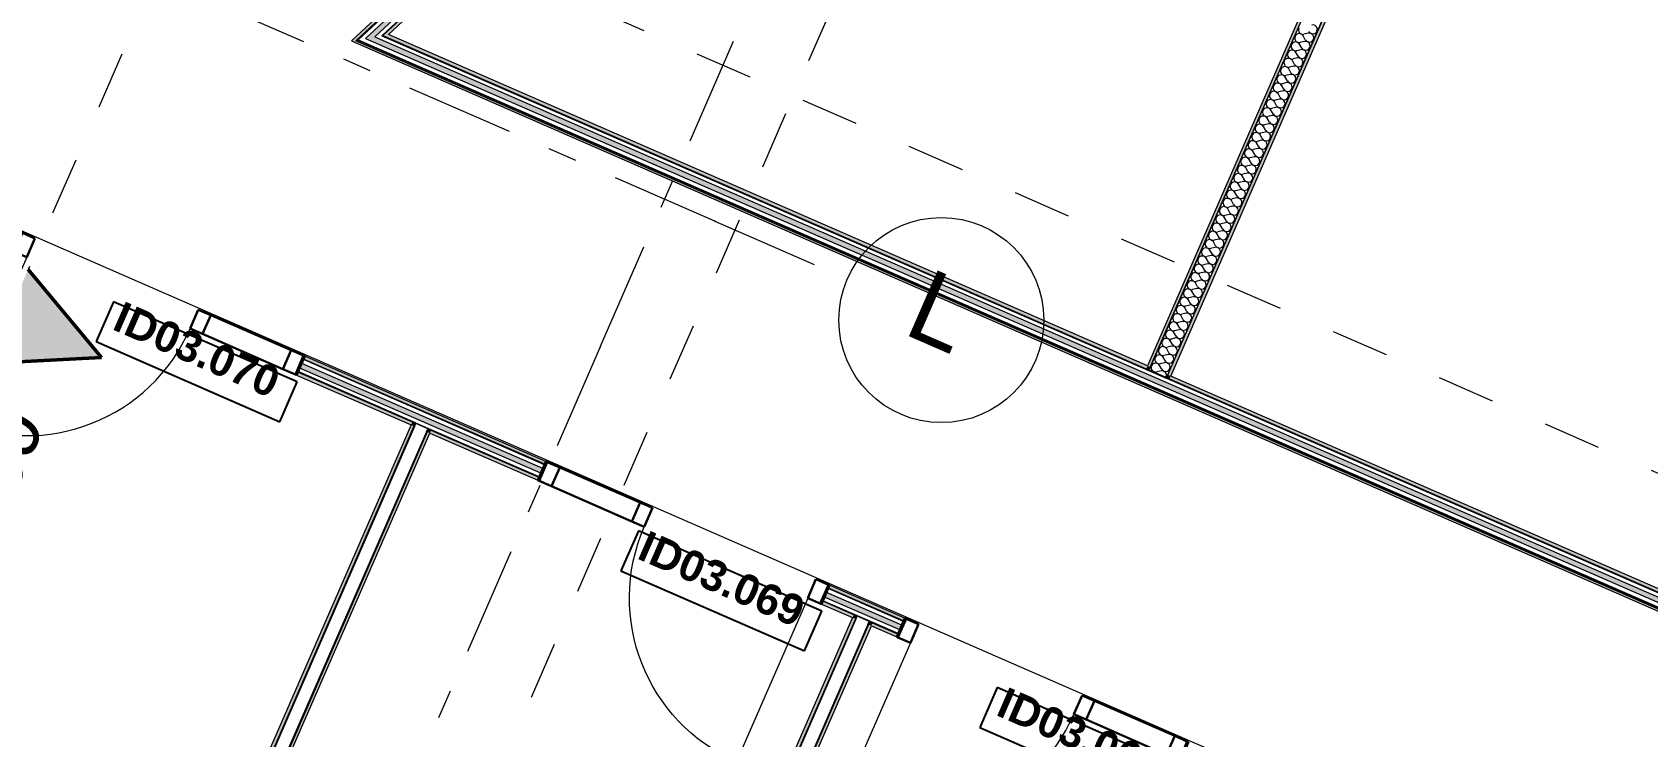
# Model space of a CAD drawing. Header units: millimetres. Extents: x -50172 to 162135, y -142603 to 4572.
# Drawn here: x -26013 to -18132, y -34857 to -31423 of the extents above; entities that cross this region are included whole.
import ezdxf
from ezdxf.enums import TextEntityAlignment as Align

# ---------------------------------------------------------------- set-up
doc = ezdxf.new("R2010")
doc.units = ezdxf.units.MM
doc.header["$MEASUREMENT"] = 0
doc.linetypes.add('Dashed', pattern=[564.444447, 282.222223, -282.222223])
doc.linetypes.add('Double Dashed', pattern=[1093.611073, 529.166651, -211.666656, 141.111112, -211.666656])
for name, color, linetype in [('A-95-MC_Marker_Section_P2.Marker', 7, 'Continuous'), ('New_A-05-M_Gross_Int_Circulation', 7, 'Continuous'), ('New_A-15-MG_Structural_Grid_Phase_2', 7, 'Continuous'), ('New_A-25-M_Wall_Int', 7, 'Continuous'), ('New_ArchiCAD Door Markers', 7, 'Continuous'), ('New_ArchiCAD Doors', 7, 'Continuous')]:
    doc.layers.add(name, color=color, linetype=linetype)
for name, color, linetype, lineweight in [('A-95-MC_Marker_Section_P2.Marker_Pen_No__1', 7, 'Continuous', 13), ('A-95-MC_Marker_Section_P2.Marker_Pen_No__6', 7, 'Continuous', 35), ('New_A-25-M_Wall_Int_Pen_No__1', 7, 'Continuous', 13), ('New_ArchiCAD Door Markers_Pen_No__1', 7, 'Continuous', 13), ('New_ArchiCAD Door Markers_Pen_No__5', 7, 'Continuous', 25), ('New_ArchiCAD Doors_Pen_No__1', 7, 'Continuous', 13), ('New_ArchiCAD Zone Stamps_Pen_No__6', 7, 'Continuous', 35)]:
    doc.layers.add(name, color=color, linetype=linetype, lineweight=lineweight)
for name, color, linetype, lineweight, true_color in [('A-95-MC_Marker_Section_P2.Marker_Pen_No__25', 7, 'Continuous', 50, 0x2a2a2a), ('New_A-05-M_Gross_Int_Circulation_Pen_No__74', 7, 'Continuous', 20, 0x606060), ('New_A-15-MG_Structural_Grid_Phase_2_Pen_No__222', 7, 'Continuous', 13, 0x65af33), ('New_A-25-M_Wall_Int_Pen_No__107', 7, 'Continuous', 15, 0xa6a6a6), ('New_ArchiCAD Doors_Pen_No__43', 7, 'Continuous', 30, 0x444444), ('New_ArchiCAD Doors_Pen_No__63', 7, 'Continuous', 20, 0x606060)]:
    doc.layers.add(name, color=color, linetype=linetype, lineweight=lineweight, true_color=true_color)
doc.styles.add('GENERATED_STYLE_1', font='')
doc.styles.add('GENERATED_STYLE_2', font='')
doc.styles.add('GENERATED_STYLE_3', font='')
doc.styles.add('GENERATED_STYLE_4', font='')
doc.styles.get('GENERATED_STYLE_1').set_extended_font_data('Arial', bold=True)
doc.styles.get('GENERATED_STYLE_2').set_extended_font_data('Swis721 BT', bold=True)
doc.styles.get('GENERATED_STYLE_3').set_extended_font_data('Arial')
doc.styles.get('GENERATED_STYLE_4').set_extended_font_data('Swis721 BT')

# ---------------------------------------------------------------- blocks, each defined once
blk = doc.blocks.new('Corridor 02-Third_INB 3152_2_1', base_point=(-27291.1, -30973.4))
at = {"layer": 'New_A-05-M_Gross_Int_Circulation_Pen_No__74', "linetype": 'Continuous'}
for p, q in [((-24435.4, -31464.6), (-5754.5, -14103.4)), ((-31017.7, -30231.4), (-11792.5, -38614.6)), ((-11193.4, -37238.8), (-24435.4, -31464.6))]:
    blk.add_line(p, q, dxfattribs=at)
at = {"layer": 'New_ArchiCAD Zone Stamps_Pen_No__6'}
for tag, height, style, p in [('ROOM_NAME', 250, 'GENERATED_STYLE_1', (-28123.9, -29413.8)), ('zoneNameLine2', 250, 'GENERATED_STYLE_1', (-28312.4, -29846)), ('ROOM_NUMBER', 200, 'GENERATED_STYLE_3', (-28500.8, -30266.7)), ('measuredAreaCode', 200, 'GENERATED_STYLE_3', (-28657.8, -30626.8)), ('ROOM_HOLES_PRM', 200, 'GENERATED_STYLE_3', (-28350.4, -30760.8)), ('DUMMY_649', 200, 'GENERATED_STYLE_3', (-27721.3, -31035.2)), ('DUMMY_650', 133.3, 'GENERATED_STYLE_3', (-27442, -31141.7))]:
    blk.add_attdef(tag, text='', height=height, rotation=336.44041, dxfattribs=dict(at, style=style)).set_placement(p, align=Align.TOP_LEFT)
blk = doc.blocks.new('*X319')
at = {"layer": 'New_A-25-M_Wall_Int_Pen_No__107', "linetype": 'Continuous'}
blk.add_hatch(color=256, dxfattribs=at).paths.add_polyline_path([(-24387.5, -31452.9), (-16719.8, -34796.3), (-16709.8, -34773.4), (-24342.5, -31445.2)])
blk = doc.blocks.new('*X322')
at = {"layer": 'New_A-25-M_Wall_Int_Pen_No__107', "linetype": 'Continuous'}
for p, q in [((-20554.1, -33056.8), (-20554, -33060.3)), ((-20554, -33060.3), (-20552.4, -33066.1)), ((-20552.4, -33066.1), (-20549.2, -33071.3)), ((-20549.2, -33071.3), (-20544.7, -33075.3)), ((-20545, -33076), (-20548.1, -33075.8)), ((-20539.3, -33078.2), (-20545, -33076)), ((-20544.7, -33075.3), (-20539.3, -33078)), ((-20539.3, -33078), (-20533.3, -33079.1)), ((-20534.8, -33081.6), (-20539.3, -33078.2)), ((-20533.3, -33079.1), (-20527.3, -33078.5)), ((-20512.3, -33075), (-20527.3, -33078.5)), ((-20480.9, -33103.6), (-20479.3, -33091.7)), ((-20479.3, -33091.7), (-20480.5, -33088.8)), ((-20481.8, -33104.7), (-20480.9, -33103.6))]:
    blk.add_line(p, q, dxfattribs=at)
blk = doc.blocks.new('Wall_25_1', base_point=(-24276, -31433.8))
at = {"layer": 'New_A-25-M_Wall_Int_Pen_No__107', "linetype": 'Continuous', "lineweight": 0, "true_color": 0x535353}
for points in [[(-20479.4, -33105.7), (-24303, -31438.5), (-24308.3, -31439.4), (-20480.6, -33108.5)], [(-24428.8, -31459.9), (-16729, -34817.4), (-16727.8, -34814.7), (-24423.4, -31459)], [(-20557.8, -33055.2), (-20558.7, -33054.8), (-20564.7, -33068.5), (-20563.7, -33068.9)], [(-20472.5, -33092.4), (-20473.4, -33092), (-20479.4, -33105.7), (-20478.5, -33106.1)], [(-20478.5, -33106.1), (-20479.4, -33105.7), (-20480.6, -33108.5), (-20479.7, -33108.9)], [(-20479.7, -33108.9), (-16702.2, -34756), (-16701, -34753.3), (-20478.5, -33106.1)]]:
    blk.add_hatch(color=251, dxfattribs=at).paths.add_polyline_path(points)
at = {"layer": 'New_A-25-M_Wall_Int_Pen_No__107', "linetype": 'Continuous'}
for points in [[(-20572.4, -33048.8), (-24276, -31433.8), (-24303, -31438.5), (-20578.4, -33062.5)], [(-24428.8, -31459.9), (-24455.8, -31464.5), (-16735, -34831.2), (-16729, -34817.4)], [(-20558.7, -33054.8), (-20572.4, -33048.8), (-20578.4, -33062.5), (-20564.7, -33068.5)], [(-20458.8, -33098.3), (-20472.5, -33092.4), (-20478.5, -33106.1), (-20464.8, -33112.1)], [(-20464.8, -33112.1), (-16701, -34753.3), (-16695.1, -34739.5), (-20458.8, -33098.3)]]:
    blk.add_hatch(color=256, dxfattribs=at).paths.add_polyline_path(points)
at = {"layer": 'New_A-25-M_Wall_Int_Pen_No__1', "linetype": 'Continuous'}
for p, q in [((-24342.5, -31445.2), (-16709.8, -34773.4)), ((-24308.3, -31439.4), (-20480.6, -33108.5)), ((-24303, -31438.5), (-20578.4, -33062.5)), ((-24428.8, -31459.9), (-16729, -34817.4)), ((-24423.4, -31459), (-16727.8, -34814.7)), ((-24387.5, -31452.9), (-16719.8, -34796.3)), ((-20578.4, -33062.5), (-20564.7, -33068.5)), ((-20558.7, -33054.8), (-20564.7, -33068.5)), ((-20557.8, -33055.2), (-20563.7, -33068.9)), ((-20563.7, -33068.9), (-20479.4, -33105.7)), ((-20473.4, -33092), (-20479.4, -33105.7)), ((-20478.5, -33106.1), (-20472.5, -33092.4)), ((-20480.6, -33108.5), (-20479.7, -33108.9)), ((-20479.7, -33108.9), (-16702.2, -34756)), ((-20478.5, -33106.1), (-20464.8, -33112.1)), ((-20464.8, -33112.1), (-16701, -34753.3))]:
    blk.add_line(p, q, dxfattribs=at)
at = {"layer": 'New_A-25-M_Wall_Int_Pen_No__1', "linetype": 'Continuous', "flags": 128}
for points in [[(-20572.4, -33048.8), (-24276, -31433.8)], [(-24455.8, -31464.5), (-16735, -34831.2)], [(-16695.1, -34739.5), (-20458.8, -33098.3)]]:
    blk.add_lwpolyline(points, dxfattribs=at)
at = {"layer": 'New_A-25-M_Wall_Int', "color": 250, "lineweight": 50, "true_color": 0x2a2a2a}
for name in ['*X319', '*X322']:
    blk.add_blockref(name, (0, 0), dxfattribs=at)
blk = doc.blocks.new('*X325')
at = {"layer": 'New_A-25-M_Wall_Int_Pen_No__107', "linetype": 'Continuous'}
blk.add_hatch(color=256, dxfattribs=at).paths.add_polyline_path([(-23017.8, -30178.4), (-24387.5, -31452.9), (-24342.5, -31445.2), (-23000.8, -30196.7)])
blk = doc.blocks.new('Wall_26_1', base_point=(-1115.1, -9881.6))
at = {"layer": 'New_A-25-M_Wall_Int_Pen_No__107', "linetype": 'Continuous'}
for points in [[(-24455.8, -31464.5), (-24428.8, -31459.9), (-23033.5, -30161.5), (-23043.7, -30150.5)], [(-24303, -31438.5), (-24276, -31433.8), (-22975.6, -30223.7), (-22985.8, -30212.8)]]:
    blk.add_hatch(color=256, dxfattribs=at).paths.add_polyline_path(points)
at = {"layer": 'New_A-25-M_Wall_Int_Pen_No__107', "linetype": 'Continuous', "lineweight": 0, "true_color": 0x535353}
for points in [[(-24428.8, -31459.9), (-24423.4, -31459), (-23031.4, -30163.7), (-23033.5, -30161.5)], [(-22987.8, -30210.6), (-24308.3, -31439.4), (-24303, -31438.5), (-22985.8, -30212.8)]]:
    blk.add_hatch(color=251, dxfattribs=at).paths.add_polyline_path(points)
at = {"layer": 'New_A-25-M_Wall_Int_Pen_No__1', "linetype": 'Continuous'}
for p, q in [((-23033.5, -30161.5), (-24428.8, -31459.9)), ((-23031.4, -30163.7), (-24423.4, -31459)), ((-23017.8, -30178.4), (-24387.5, -31452.9)), ((-23000.8, -30196.7), (-24342.5, -31445.2)), ((-22987.8, -30210.6), (-24308.3, -31439.4)), ((-22985.8, -30212.8), (-24303, -31438.5))]:
    blk.add_line(p, q, dxfattribs=at)
at = {"layer": 'New_A-25-M_Wall_Int_Pen_No__1', "linetype": 'Continuous', "flags": 128}
for points in [[(-23043.7, -30150.5), (-24455.8, -31464.5)], [(-24276, -31433.8), (-22975.6, -30223.7)]]:
    blk.add_lwpolyline(points, dxfattribs=at)
at = {"layer": 'New_A-25-M_Wall_Int', "color": 250, "lineweight": 50, "true_color": 0x2a2a2a}
blk.add_blockref('*X325', (0, 0), dxfattribs=at)
blk = doc.blocks.new('*X347')
at = {"layer": 'New_A-25-M_Wall_Int_Pen_No__107', "linetype": 'Continuous'}
blk.add_hatch(color=256, dxfattribs=at).paths.add_polyline_path([(-24698.7, -33036.6), (-24708.7, -33059.6), (-23532.1, -33572.7), (-23522.1, -33549.8)])
blk = doc.blocks.new('*X348')
at = {"layer": 'New_A-25-M_Wall_Int_Pen_No__107', "linetype": 'Continuous'}
blk.add_hatch(color=256, dxfattribs=at).paths.add_polyline_path([(-22138.1, -34153.5), (-22148, -34176.4), (-21781.2, -34336.4), (-21771.2, -34313.5)])
blk = doc.blocks.new('Door with Sidelight on Side 2 19_4')
at = {"layer": 'New_ArchiCAD Doors_Pen_No__1', "linetype": 'Continuous'}
for p, q in [((-755, 0), (-755, -15)), ((755, 0), (755, -15)), ((-755, -15), (-755, -18)), ((-755, -18), (-755, -37)), ((-755, -37), (-755, -62)), ((-755, -62), (-755, -82)), ((755, -15), (755, -18)), ((755, -18), (755, -37)), ((755, -37), (755, -62)), ((755, -62), (755, -82)), ((-755, -82), (-755, -85)), ((-755, -85), (-755, -100)), ((755, -82), (755, -85)), ((755, -85), (755, -100))]:
    blk.add_line(p, q, dxfattribs=at)
at = {"layer": 'New_ArchiCAD Doors_Pen_No__43', "linetype": 'Continuous'}
for p, q in [((-748, 0), (-755, 0)), ((-755, 0), (-755, -100)), ((-682, 0), (-748, 0)), ((-748, 0), (-748, -100)), ((-254, 0), (-682, 0)), ((-682, 0), (-682, -100)), ((-682, -100), (-682, 0)), ((-254, -100), (-254, 0)), ((-188, 0), (-254, 0)), ((-254, 0), (-254, -100)), ((-188, -100), (-188, 0)), ((748, 0), (682, 0)), ((682, 0), (682, -100)), ((748, 0), (755, 0)), ((748, -100), (748, 0)), ((755, 0), (755, -100)), ((-748, -100), (-755, -100)), ((-748, -100), (-682, -100)), ((-682, -100), (-254, -100)), ((-254, -100), (-188, -100)), ((682, -100), (748, -100)), ((748, -100), (755, -100))]:
    blk.add_line(p, q, dxfattribs=at)
at = {"layer": 'New_ArchiCAD Doors_Pen_No__63', "linetype": 'Continuous'}
blk.add_line((682, 0), (682, 870), dxfattribs=at)
blk.add_arc((682, 0), 870, 90, 180, dxfattribs=at)
blk = doc.blocks.new('Door Stamp 17_16')
at = {"layer": 'New_ArchiCAD Door Markers_Pen_No__5', "linetype": 'Continuous'}
for p, q in [((206.6, 241.9), (-770.5, 241.9)), ((-770.5, 241.9), (-770.5, 30.2)), ((206.6, 241.9), (-770.5, 241.9)), ((206.6, 30.2), (206.6, 241.9)), ((-770.5, 30.2), (206.6, 30.2))]:
    blk.add_line(p, q, dxfattribs=at)
at = {"layer": 'New_ArchiCAD Door Markers_Pen_No__1', "style": 'GENERATED_STYLE_2'}
blk.add_attdef('AC_WIDO_ID', text='', height=150, rotation=180, dxfattribs=at).set_placement((147.8, 286.5), align=Align.BOTTOM_LEFT)
blk = doc.blocks.new('Wall_29_1', base_point=(-11961.5, -38659.6))
at = {"layer": 'New_A-25-M_Wall_Int_Pen_No__107', "linetype": 'Continuous', "lineweight": 0, "true_color": 0x535353}
for points in [[(-24689.5, -33015.6), (-24690.7, -33018.3), (-23514.1, -33531.5), (-23512.9, -33528.7)], [(-24716.3, -33077), (-24717.5, -33079.7), (-24145.3, -33329.3), (-24144.1, -33326.6)], [(-24151.3, -33343.1), (-24148.5, -33344.3), (-24142.5, -33330.5), (-24145.3, -33329.3)], [(-24145.3, -33329.3), (-24142.5, -33330.5), (-24141.3, -33327.8), (-24144.1, -33326.6)], [(-24141.3, -33327.8), (-24142.5, -33330.5), (-23540.9, -33592.9), (-23539.7, -33590.1)], [(-24089.9, -33369.8), (-24087.1, -33371), (-24081.1, -33357.3), (-24083.9, -33356.1)], [(-22155.6, -34193.8), (-22156.8, -34196.6), (-21991.4, -34268.7), (-21990.2, -34265.9)], [(-22128.9, -34132.4), (-22130.1, -34135.1), (-21763.2, -34295.2), (-21762, -34292.4)], [(-21997.4, -34282.4), (-21994.7, -34283.6), (-21988.7, -34269.9), (-21991.4, -34268.7)], [(-21991.4, -34268.7), (-21988.7, -34269.9), (-21987.5, -34267.1), (-21990.2, -34265.9)], [(-21987.5, -34267.1), (-21988.7, -34269.9), (-21790, -34356.6), (-21788.8, -34353.8)], [(-21936, -34309.2), (-21933.3, -34310.4), (-21927.3, -34296.7), (-21930, -34295.5)]]:
    blk.add_hatch(color=251, dxfattribs=at).paths.add_polyline_path(points)
at = {"layer": 'New_A-25-M_Wall_Int_Pen_No__107', "linetype": 'Continuous'}
for points in [[(-24689.5, -33015.6), (-23512.9, -33528.7), (-23506.9, -33515), (-24683.5, -33001.8)], [(-24717.5, -33079.7), (-24723.5, -33093.5), (-24165, -33337.1), (-24159, -33323.3)], [(-24165, -33337.1), (-24151.3, -33343.1), (-24145.3, -33329.3), (-24159, -33323.3)], [(-24087.1, -33371), (-24073.4, -33377), (-24067.4, -33363.3), (-24081.1, -33357.3)], [(-24067.4, -33363.3), (-24073.4, -33377), (-23546.9, -33606.6), (-23540.9, -33592.9)], [(-22122.9, -34118.6), (-22128.9, -34132.4), (-21762, -34292.4), (-21756, -34278.7)], [(-22162.8, -34210.3), (-22011.2, -34276.4), (-22005.2, -34262.7), (-22156.8, -34196.6)], [(-22011.2, -34276.4), (-21997.4, -34282.4), (-21991.4, -34268.7), (-22005.2, -34262.7)], [(-21933.3, -34310.4), (-21919.5, -34316.4), (-21913.5, -34302.7), (-21927.3, -34296.7)], [(-21913.5, -34302.7), (-21919.5, -34316.4), (-21795.9, -34370.3), (-21790, -34356.6)]]:
    blk.add_hatch(color=256, dxfattribs=at).paths.add_polyline_path(points)
at = {"layer": 'New_A-25-M_Wall_Int_Pen_No__1', "linetype": 'Continuous'}
for p, q in [((-24698.7, -33036.6), (-24690.7, -33018.3)), ((-24690.7, -33018.3), (-24689.5, -33015.6)), ((-23514.1, -33531.5), (-24690.7, -33018.3)), ((-24689.5, -33015.6), (-24683.5, -33001.8)), ((-23512.9, -33528.7), (-24689.5, -33015.6)), ((-24723.5, -33093.5), (-24717.5, -33079.7)), ((-24717.5, -33079.7), (-24716.3, -33077)), ((-24159, -33323.3), (-24717.5, -33079.7)), ((-24716.3, -33077), (-24708.7, -33059.6)), ((-24144.1, -33326.6), (-24716.3, -33077)), ((-24708.7, -33059.6), (-24698.7, -33036.6)), ((-23532.1, -33572.7), (-24708.7, -33059.6)), ((-23522.1, -33549.8), (-24698.7, -33036.6)), ((-24145.3, -33329.3), (-24159, -33323.3)), ((-24145.3, -33329.3), (-24151.3, -33343.1)), ((-24148.5, -33344.3), (-24142.5, -33330.5)), ((-24141.3, -33327.8), (-24144.1, -33326.6)), ((-24083.9, -33356.1), (-24142.5, -33330.5)), ((-23539.7, -33590.1), (-24141.3, -33327.8)), ((-24089.9, -33369.8), (-24083.9, -33356.1)), ((-24087.1, -33371), (-24081.1, -33357.3)), ((-24067.4, -33363.3), (-24081.1, -33357.3)), ((-23540.9, -33592.9), (-24067.4, -33363.3)), ((-23539.7, -33590.1), (-23532.1, -33572.7)), ((-23532.1, -33572.7), (-23522.1, -33549.8)), ((-23522.1, -33549.8), (-23514.1, -33531.5)), ((-23514.1, -33531.5), (-23512.9, -33528.7)), ((-23512.9, -33528.7), (-23506.9, -33515)), ((-23546.9, -33606.6), (-23540.9, -33592.9)), ((-23540.9, -33592.9), (-23539.7, -33590.1)), ((-22128.9, -34132.4), (-22122.9, -34118.6)), ((-22162.8, -34210.3), (-22156.8, -34196.6)), ((-22156.8, -34196.6), (-22155.6, -34193.8)), ((-22005.2, -34262.7), (-22156.8, -34196.6)), ((-22155.6, -34193.8), (-22148, -34176.4)), ((-21990.2, -34265.9), (-22155.6, -34193.8)), ((-22148, -34176.4), (-22138.1, -34153.5)), ((-21781.2, -34336.4), (-22148, -34176.4)), ((-22138.1, -34153.5), (-22130.1, -34135.1)), ((-21771.2, -34313.5), (-22138.1, -34153.5)), ((-22130.1, -34135.1), (-22128.9, -34132.4)), ((-21763.2, -34295.2), (-22130.1, -34135.1)), ((-21762, -34292.4), (-22128.9, -34132.4)), ((-21991.4, -34268.7), (-22005.2, -34262.7)), ((-21991.4, -34268.7), (-21997.4, -34282.4)), ((-21994.7, -34283.6), (-21988.7, -34269.9)), ((-21987.5, -34267.1), (-21990.2, -34265.9)), ((-21930, -34295.5), (-21988.7, -34269.9)), ((-21788.8, -34353.8), (-21987.5, -34267.1)), ((-21762, -34292.4), (-21756, -34278.7)), ((-21936, -34309.2), (-21930, -34295.5)), ((-21933.3, -34310.4), (-21927.3, -34296.7)), ((-21913.5, -34302.7), (-21927.3, -34296.7)), ((-21790, -34356.6), (-21913.5, -34302.7)), ((-21795.9, -34370.3), (-21790, -34356.6)), ((-21790, -34356.6), (-21788.8, -34353.8)), ((-21788.8, -34353.8), (-21781.2, -34336.4)), ((-21781.2, -34336.4), (-21771.2, -34313.5)), ((-21771.2, -34313.5), (-21763.2, -34295.2)), ((-21763.2, -34295.2), (-21762, -34292.4))]:
    blk.add_line(p, q, dxfattribs=at)
at = {"layer": 'New_A-25-M_Wall_Int_Pen_No__1', "linetype": 'Continuous', "flags": 128}
for points in [[(-23506.9, -33515), (-24683.5, -33001.8)], [(-24723.5, -33093.5), (-24165, -33337.1)], [(-24073.4, -33377), (-23546.9, -33606.6)], [(-21756, -34278.7), (-22122.9, -34118.6)], [(-22162.8, -34210.3), (-22011.2, -34276.4)], [(-21919.5, -34316.4), (-21795.9, -34370.3)]]:
    blk.add_lwpolyline(points, dxfattribs=at)
at = {"layer": 'New_A-25-M_Wall_Int', "color": 250, "lineweight": 50, "true_color": 0x2a2a2a}
for name in ['*X347', '*X348']:
    blk.add_blockref(name, (0, 0), dxfattribs=at)
at = {"layer": 'New_ArchiCAD Door Markers'}
ref = blk.add_blockref('Door Stamp 17_16', (-25415.5, -32791.6), dxfattribs=dict(at, rotation=156.4356490361658))
ref.add_attrib('AC_WIDO_ID', 'ID03.070', dxfattribs={"layer": 'New_ArchiCAD Door Markers_Pen_No__1', "color": 7, "height": 150, "rotation": 336.43565, "style": 'GENERATED_STYLE_2'}).set_placement((-25647.7, -32909.5), align=Align.BOTTOM_LEFT)
ref = blk.add_blockref('Door Stamp 17_16', (-22854.9, -33908.5), dxfattribs=dict(at, rotation=156.4356490361658))
ref.add_attrib('AC_WIDO_ID', 'ID03.069', dxfattribs={"layer": 'New_ArchiCAD Door Markers_Pen_No__1', "color": 7, "height": 150, "rotation": 336.43565, "style": 'GENERATED_STYLE_2'}).set_placement((-23087.1, -34027), align=Align.BOTTOM_LEFT)
ref = blk.add_blockref('Door Stamp 17_16', (-21103.9, -34672.2), dxfattribs=dict(at, rotation=156.4356490361658))
ref.add_attrib('AC_WIDO_ID', 'ID03.068', dxfattribs={"layer": 'New_ArchiCAD Door Markers_Pen_No__1', "color": 7, "height": 150, "rotation": 336.43565, "style": 'GENERATED_STYLE_2'}).set_placement((-21336.1, -34790.2), align=Align.BOTTOM_LEFT)
at = {"layer": 'New_ArchiCAD Doors', "color": 251, "linetype": 'Continuous', "lineweight": 20, "true_color": 0x606060, "zscale": 1000, "rotation": 156.4356490361658}
for p in [(-25415.5, -32791.6), (-21103.9, -34672.2)]:
    blk.add_blockref('Door with Sidelight on Side 2 19_4', p, dxfattribs=at)
at = {"layer": 'New_ArchiCAD Doors', "color": 251, "linetype": 'Continuous', "lineweight": 20, "true_color": 0x606060, "xscale": -1, "zscale": 1000, "rotation": 156.4356490361658}
blk.add_blockref('Door with Sidelight on Side 2 19_4', (-22854.9, -33908.5), dxfattribs=at)
blk = doc.blocks.new('Wall_31_1', base_point=(-24073.4, -33377))
at = {"layer": 'New_A-25-M_Wall_Int_Pen_No__107', "linetype": 'Continuous'}
for points in [[(-24165, -33337.1), (-25786, -37053.7), (-25772.3, -37059.7), (-24151.3, -33343.1)], [(-24087.1, -33371), (-25708.1, -37087.7), (-25694.4, -37093.7), (-24073.4, -33377)]]:
    blk.add_hatch(color=256, dxfattribs=at).paths.add_polyline_path(points)
at = {"layer": 'New_A-25-M_Wall_Int_Pen_No__107', "linetype": 'Continuous', "lineweight": 0, "true_color": 0x535353}
for points in [[(-24151.3, -33343.1), (-25772.3, -37059.7), (-25769.5, -37060.9), (-24148.5, -33344.3)], [(-24089.9, -33369.8), (-25710.9, -37086.5), (-25708.1, -37087.7), (-24087.1, -33371)]]:
    blk.add_hatch(color=251, dxfattribs=at).paths.add_polyline_path(points)
at = {"layer": 'New_A-25-M_Wall_Int_Pen_No__1', "linetype": 'Continuous'}
for p, q in [((-24151.3, -33343.1), (-25772.3, -37059.7)), ((-24148.5, -33344.3), (-25769.5, -37060.9)), ((-24089.9, -33369.8), (-25710.9, -37086.5)), ((-24087.1, -33371), (-25708.1, -37087.7))]:
    blk.add_line(p, q, dxfattribs=at)
at = {"layer": 'New_A-25-M_Wall_Int_Pen_No__1', "linetype": 'Continuous', "flags": 128}
for points in [[(-24165, -33337.1), (-25786, -37053.7)], [(-25694.4, -37093.7), (-24073.4, -33377)]]:
    blk.add_lwpolyline(points, dxfattribs=at)
blk = doc.blocks.new('Wall_32_1', base_point=(-21919.5, -34316.4))
at = {"layer": 'New_A-25-M_Wall_Int_Pen_No__107', "linetype": 'Continuous'}
for points in [[(-22011.2, -34276.4), (-23626.1, -37979.1), (-23612.4, -37985.1), (-21997.4, -34282.4)], [(-21933.3, -34310.4), (-23548.2, -38013.1), (-23534.5, -38019.1), (-21919.5, -34316.4)]]:
    blk.add_hatch(color=256, dxfattribs=at).paths.add_polyline_path(points)
at = {"layer": 'New_A-25-M_Wall_Int_Pen_No__107', "linetype": 'Continuous', "lineweight": 0, "true_color": 0x535353}
for points in [[(-21997.4, -34282.4), (-23612.4, -37985.1), (-23609.6, -37986.3), (-21994.7, -34283.6)], [(-21936, -34309.2), (-23551, -38011.9), (-23548.2, -38013.1), (-21933.3, -34310.4)]]:
    blk.add_hatch(color=251, dxfattribs=at).paths.add_polyline_path(points)
at = {"layer": 'New_A-25-M_Wall_Int_Pen_No__1', "linetype": 'Continuous'}
for p, q in [((-21997.4, -34282.4), (-23612.4, -37985.1)), ((-21994.7, -34283.6), (-23609.6, -37986.3)), ((-21936, -34309.2), (-23551, -38011.9)), ((-21933.3, -34310.4), (-23548.2, -38013.1))]:
    blk.add_line(p, q, dxfattribs=at)
at = {"layer": 'New_A-25-M_Wall_Int_Pen_No__1', "linetype": 'Continuous', "flags": 128}
for points in [[(-22011.2, -34276.4), (-23626.1, -37979.1)], [(-23534.5, -38019.1), (-21919.5, -34316.4)]]:
    blk.add_lwpolyline(points, dxfattribs=at)
blk = doc.blocks.new('*X433')
at = {"layer": 'New_A-25-M_Wall_Int_Pen_No__107', "linetype": 'Continuous'}
for p, q in [((-19802.1, -31459.2), (-19812.9, -31440.1)), ((-19788.1, -31427), (-19809.4, -31432.1)), ((-19837.1, -31539.5), (-19847.9, -31520.4)), ((-19823.1, -31507.3), (-19844.4, -31512.4)), ((-19819.6, -31499.3), (-19830.4, -31480.3)), ((-19805.6, -31467.2), (-19826.9, -31472.2)), ((-19872.1, -31619.8), (-19882.9, -31600.7)), ((-19858.1, -31587.7), (-19879.4, -31592.7)), ((-19854.6, -31579.6), (-19865.4, -31560.6)), ((-19840.6, -31547.5), (-19861.9, -31552.5)), ((-19907.1, -31700.1), (-19917.9, -31681)), ((-19893.1, -31668), (-19914.4, -31673)), ((-19889.6, -31659.9), (-19900.4, -31640.9)), ((-19875.6, -31627.8), (-19896.9, -31632.9)), ((-19942.2, -31780.4), (-19953, -31761.4)), ((-19928.1, -31748.3), (-19949.5, -31753.3)), ((-19924.6, -31740.3), (-19935.4, -31721.2)), ((-19910.6, -31708.1), (-19931.9, -31713.2)), ((-19963.2, -31828.6), (-19984.5, -31833.6)), ((-19959.7, -31820.6), (-19970.5, -31801.5)), ((-19945.7, -31788.4), (-19967, -31793.5)), ((-19998.2, -31908.9), (-20019.5, -31914)), ((-19994.7, -31900.9), (-20005.5, -31881.8)), ((-19980.7, -31868.8), (-20002, -31873.8)), ((-19977.2, -31860.7), (-19988, -31841.7)), ((-20033.2, -31989.2), (-20054.5, -31994.3)), ((-20029.7, -31981.2), (-20040.5, -31962.2)), ((-20015.7, -31949.1), (-20037, -31954.1)), ((-20012.2, -31941), (-20023, -31922)), ((-20068.2, -32069.6), (-20089.5, -32074.6)), ((-20064.7, -32061.5), (-20075.5, -32042.5)), ((-20050.7, -32029.4), (-20072, -32034.4)), ((-20047.2, -32021.4), (-20058, -32002.3)), ((-20103.2, -32149.9), (-20124.6, -32154.9)), ((-20099.7, -32141.8), (-20110.6, -32122.8)), ((-20085.7, -32109.7), (-20107.1, -32114.8)), ((-20082.2, -32101.7), (-20093, -32082.6)), ((-20138.3, -32230.2), (-20159.6, -32235.2)), ((-20134.8, -32222.2), (-20145.6, -32203.1)), ((-20120.8, -32190), (-20142.1, -32195.1)), ((-20117.3, -32182), (-20128.1, -32162.9)), ((-20173.3, -32310.5), (-20194.6, -32315.5)), ((-20169.8, -32302.5), (-20180.6, -32283.4)), ((-20155.8, -32270.3), (-20177.1, -32275.4)), ((-20152.3, -32262.3), (-20163.1, -32243.3)), ((-20208.3, -32390.8), (-20229.6, -32395.9)), ((-20204.8, -32382.8), (-20215.6, -32363.7)), ((-20190.8, -32350.7), (-20212.1, -32355.7)), ((-20187.3, -32342.6), (-20198.1, -32323.6)), ((-20243.3, -32471.1), (-20264.7, -32476.2)), ((-20239.8, -32463.1), (-20250.6, -32444)), ((-20225.8, -32431), (-20247.1, -32436)), ((-20222.3, -32422.9), (-20233.1, -32403.9)), ((-20274.9, -32543.4), (-20285.7, -32524.4)), ((-20260.8, -32511.3), (-20282.2, -32516.3)), ((-20257.3, -32503.3), (-20268.2, -32484.2)), ((-20309.9, -32623.7), (-20320.7, -32604.7)), ((-20295.9, -32591.6), (-20317.2, -32596.6)), ((-20292.4, -32583.6), (-20303.2, -32564.5)), ((-20278.4, -32551.4), (-20299.7, -32556.5)), ((-20344.9, -32704), (-20355.7, -32685)), ((-20330.9, -32671.9), (-20352.2, -32677)), ((-20327.4, -32663.9), (-20338.2, -32644.8)), ((-20313.4, -32631.8), (-20334.7, -32636.8)), ((-20379.9, -32784.4), (-20390.7, -32765.3)), ((-20365.9, -32752.2), (-20387.2, -32757.3)), ((-20362.4, -32744.2), (-20373.2, -32725.2)), ((-20348.4, -32712.1), (-20369.7, -32717.1)), ((-20414.9, -32864.7), (-20425.8, -32845.6)), ((-20400.9, -32832.6), (-20422.2, -32837.6)), ((-20397.4, -32824.5), (-20408.2, -32805.5)), ((-20383.4, -32792.4), (-20404.7, -32797.4)), ((-20450, -32945), (-20460.8, -32925.9)), ((-20436, -32912.9), (-20457.3, -32917.9)), ((-20432.5, -32904.8), (-20443.3, -32885.8)), ((-20418.4, -32872.7), (-20439.8, -32877.8)), ((-20485, -33025.3), (-20495.8, -33006.3)), ((-20471, -32993.2), (-20492.3, -32998.2)), ((-20467.5, -32985.1), (-20478.3, -32966.1)), ((-20453.5, -32953), (-20474.8, -32958.1)), ((-20502.5, -33065.5), (-20513.3, -33046.4)), ((-20506, -33073.5), (-20512.3, -33075)), ((-20488.5, -33033.3), (-20509.8, -33038.4))]:
    blk.add_line(p, q, dxfattribs=at)
for centre, start, end in [((-19831.9, -31450.9), 156.44041, 283.31031), ((-19831.9, -31450.9), 29.57051, 156.44041), ((-19814.4, -31410.8), 156.44041, 283.31031), ((-19783, -31448.3), 209.57051, 103.31031), ((-19765.5, -31408.2), 209.57051, 103.31031), ((-19866.9, -31531.2), 156.44041, 283.31031), ((-19866.9, -31531.2), 29.57051, 156.44041), ((-19849.4, -31491.1), 156.44041, 283.31031), ((-19849.4, -31491.1), 29.57051, 156.44041), ((-19818, -31528.7), 209.57051, 103.31031), ((-19800.5, -31488.5), 209.57051, 103.31031), ((-19902, -31611.5), 156.44041, 283.31031), ((-19902, -31611.5), 29.57051, 156.44041), ((-19884.5, -31571.4), 156.44041, 283.31031), ((-19884.5, -31571.4), 29.57051, 156.44041), ((-19853.1, -31609), 209.57051, 103.31031), ((-19835.5, -31568.8), 209.57051, 103.31031), ((-19937, -31691.9), 156.44041, 283.31031), ((-19937, -31691.9), 29.57051, 156.44041), ((-19919.5, -31651.7), 156.44041, 283.31031), ((-19919.5, -31651.7), 29.57051, 156.44041), ((-19888.1, -31689.3), 209.57051, 103.31031), ((-19870.6, -31649.1), 209.57051, 103.31031), ((-19972, -31772.2), 29.57051, 156.44041), ((-19954.5, -31732), 156.44041, 283.31031), ((-19954.5, -31732), 29.57051, 156.44041), ((-19923.1, -31769.6), 209.57051, 103.31031), ((-19905.6, -31729.4), 209.57051, 103.31031), ((-20007, -31852.5), 29.57051, 156.44041), ((-19989.5, -31812.3), 156.44041, 283.31031), ((-19989.5, -31812.3), 29.57051, 156.44041), ((-19972, -31772.2), 156.44041, 283.31031), ((-19958.1, -31849.9), 209.57051, 103.31031), ((-19940.6, -31809.8), 209.57051, 103.31031), ((-20042.1, -31932.8), 29.57051, 156.44041), ((-20024.5, -31892.6), 156.44041, 283.31031), ((-20024.5, -31892.6), 29.57051, 156.44041), ((-20007, -31852.5), 156.44041, 283.31031), ((-19993.1, -31930.2), 209.57051, 103.31031), ((-19975.6, -31890.1), 209.57051, 103.31031), ((-20077.1, -32013.1), 29.57051, 156.44041), ((-20059.6, -31973), 156.44041, 283.31031), ((-20059.6, -31973), 29.57051, 156.44041), ((-20042.1, -31932.8), 156.44041, 283.31031), ((-20028.2, -32010.6), 209.57051, 103.31031), ((-20010.7, -31970.4), 209.57051, 103.31031), ((-20112.1, -32093.4), 29.57051, 156.44041), ((-20094.6, -32053.3), 156.44041, 283.31031), ((-20094.6, -32053.3), 29.57051, 156.44041), ((-20077.1, -32013.1), 156.44041, 283.31031), ((-20063.2, -32090.9), 209.57051, 103.31031), ((-20045.7, -32050.7), 209.57051, 103.31031), ((-20147.1, -32173.8), 29.57051, 156.44041), ((-20129.6, -32133.6), 156.44041, 283.31031), ((-20129.6, -32133.6), 29.57051, 156.44041), ((-20112.1, -32093.4), 156.44041, 283.31031), ((-20098.2, -32171.2), 209.57051, 103.31031), ((-20080.7, -32131), 209.57051, 103.31031), ((-20182.1, -32254.1), 29.57051, 156.44041), ((-20164.6, -32213.9), 156.44041, 283.31031), ((-20164.6, -32213.9), 29.57051, 156.44041), ((-20147.1, -32173.8), 156.44041, 283.31031), ((-20133.2, -32251.5), 209.57051, 103.31031), ((-20115.7, -32211.3), 209.57051, 103.31031), ((-20217.2, -32334.4), 29.57051, 156.44041), ((-20199.7, -32294.2), 156.44041, 283.31031), ((-20199.7, -32294.2), 29.57051, 156.44041), ((-20182.1, -32254.1), 156.44041, 283.31031), ((-20168.3, -32331.8), 209.57051, 103.31031), ((-20150.7, -32291.7), 209.57051, 103.31031), ((-20252.2, -32414.7), 29.57051, 156.44041), ((-20234.7, -32374.5), 156.44041, 283.31031), ((-20234.7, -32374.5), 29.57051, 156.44041), ((-20217.2, -32334.4), 156.44041, 283.31031), ((-20203.3, -32412.1), 209.57051, 103.31031), ((-20185.8, -32372), 209.57051, 103.31031), ((-20269.7, -32454.9), 156.44041, 283.31031), ((-20269.7, -32454.9), 29.57051, 156.44041), ((-20252.2, -32414.7), 156.44041, 283.31031), ((-20238.3, -32492.4), 209.57051, 103.31031), ((-20220.8, -32452.3), 209.57051, 103.31031), ((-20304.7, -32535.2), 156.44041, 283.31031), ((-20304.7, -32535.2), 29.57051, 156.44041), ((-20287.2, -32495), 156.44041, 283.31031), ((-20287.2, -32495), 29.57051, 156.44041), ((-20255.8, -32532.6), 209.57051, 103.31031), ((-20339.7, -32615.5), 156.44041, 283.31031), ((-20339.7, -32615.5), 29.57051, 156.44041), ((-20322.2, -32575.3), 156.44041, 283.31031), ((-20322.2, -32575.3), 29.57051, 156.44041), ((-20290.8, -32612.9), 209.57051, 103.31031), ((-20273.3, -32572.8), 209.57051, 103.31031), ((-20374.8, -32695.8), 156.44041, 283.31031), ((-20374.8, -32695.8), 29.57051, 156.44041), ((-20357.2, -32655.6), 156.44041, 283.31031), ((-20357.2, -32655.6), 29.57051, 156.44041), ((-20325.8, -32693.2), 209.57051, 103.31031), ((-20308.3, -32653.1), 209.57051, 103.31031), ((-20409.8, -32776.1), 156.44041, 283.31031), ((-20409.8, -32776.1), 29.57051, 156.44041), ((-20392.3, -32736), 156.44041, 283.31031), ((-20392.3, -32736), 29.57051, 156.44041), ((-20360.9, -32773.6), 209.57051, 103.31031), ((-20343.4, -32733.4), 209.57051, 103.31031), ((-20444.8, -32856.4), 156.44041, 283.31031), ((-20444.8, -32856.4), 29.57051, 156.44041), ((-20427.3, -32816.3), 156.44041, 283.31031), ((-20427.3, -32816.3), 29.57051, 156.44041), ((-20395.9, -32853.9), 209.57051, 103.31031), ((-20378.4, -32813.7), 209.57051, 103.31031), ((-20479.8, -32936.8), 156.44041, 283.31031), ((-20479.8, -32936.8), 29.57051, 156.44041), ((-20462.3, -32896.6), 156.44041, 283.31031), ((-20462.3, -32896.6), 29.57051, 156.44041), ((-20430.9, -32934.2), 209.57051, 103.31031), ((-20413.4, -32894), 209.57051, 103.31031), ((-20514.8, -33017.1), 156.44041, 283.31031), ((-20514.8, -33017.1), 29.57051, 156.44041), ((-20497.3, -32976.9), 156.44041, 283.31031), ((-20497.3, -32976.9), 29.57051, 156.44041), ((-20465.9, -33014.5), 209.57051, 103.31031), ((-20448.4, -32974.3), 209.57051, 103.31031), ((-20532.4, -33057.2), 156.44041, 178.64422), ((-20532.4, -33057.2), 29.57051, 156.44041), ((-20501, -33094.8), 14.9099, 103.31031), ((-20483.4, -33054.7), 209.57051, 103.31031)]:
    blk.add_arc(centre, 21.9, start, end, dxfattribs=at)
blk = doc.blocks.new('Wall_51_1', base_point=(-20572.4, -33048.8))
at = {"layer": 'New_A-25-M_Wall_Int_Pen_No__107', "linetype": 'Continuous'}
for points in [[(-20558.7, -33054.8), (-18638.2, -28650.4), (-18651.9, -28644.4), (-20572.4, -33048.8)], [(-20458.8, -33098.3), (-18538.2, -28694), (-18552, -28688), (-20472.5, -33092.4)]]:
    blk.add_hatch(color=256, dxfattribs=at).paths.add_polyline_path(points)
at = {"layer": 'New_A-25-M_Wall_Int_Pen_No__107', "linetype": 'Continuous', "lineweight": 0, "true_color": 0x535353}
for points in [[(-20557.8, -33055.2), (-18637.2, -28650.8), (-18638.2, -28650.4), (-20558.7, -33054.8)], [(-20472.5, -33092.4), (-18552, -28688), (-18552.9, -28687.6), (-20473.4, -33092)]]:
    blk.add_hatch(color=251, dxfattribs=at).paths.add_polyline_path(points)
at = {"layer": 'New_A-25-M_Wall_Int_Pen_No__1', "linetype": 'Continuous'}
for p, q in [((-20558.7, -33054.8), (-18638.2, -28650.4)), ((-20557.8, -33055.2), (-18637.2, -28650.8)), ((-20473.4, -33092), (-18552.9, -28687.6)), ((-20472.5, -33092.4), (-18552, -28688))]:
    blk.add_line(p, q, dxfattribs=at)
at = {"layer": 'New_A-25-M_Wall_Int_Pen_No__1', "linetype": 'Continuous', "flags": 128}
for points in [[(-18651.9, -28644.4), (-20572.4, -33048.8)], [(-20458.8, -33098.3), (-18538.2, -28694)]]:
    blk.add_lwpolyline(points, dxfattribs=at)
at = {"layer": 'New_A-25-M_Wall_Int', "color": 250, "lineweight": 50, "true_color": 0x2a2a2a}
blk.add_blockref('*X433', (0, 0), dxfattribs=at)
blk = doc.blocks.new('Standard grid marker_36')
at = {"layer": 'New_A-15-MG_Structural_Grid_Phase_2_Pen_No__222', "linetype": 'Double Dashed'}
for q in [(39496.4, 0), (0, 0)]:
    blk.add_line((18746, 0), q, dxfattribs=at)
blk.add_point((18746, 0), dxfattribs=at)
blk.add_point((18746, 0), dxfattribs=at)
at = {"layer": 'New_A-15-MG_Structural_Grid_Phase_2_Pen_No__222', "style": 'GENERATED_STYLE_4'}
for tag, p in [('AC_MarkerText_1_0', (-500, 41.2)), ('AC_MarkerText_1_1', (58742.4, 41.2))]:
    blk.add_attdef(tag, text='', height=350, rotation=270, dxfattribs=at).set_placement(p, align=Align.MIDDLE_CENTER)
blk = doc.blocks.new('Standard grid marker_37')
at = {"layer": 'New_A-15-MG_Structural_Grid_Phase_2_Pen_No__222', "linetype": 'Double Dashed'}
for q in [(11275, 0), (0, 0)]:
    blk.add_line((705.1, 0), q, dxfattribs=at)
at = {"layer": 'New_A-15-MG_Structural_Grid_Phase_2_Pen_No__222', "linetype": 'Continuous'}
blk.add_circle((-500, 0), 500, dxfattribs=at)
at = {"layer": 'New_A-15-MG_Structural_Grid_Phase_2_Pen_No__222', "linetype": 'Double Dashed'}
blk.add_point((705.1, 0), dxfattribs=at)
blk.add_point((705.1, 0), dxfattribs=at)
at = {"layer": 'New_A-15-MG_Structural_Grid_Phase_2_Pen_No__222', "style": 'GENERATED_STYLE_4'}
for tag, p in [('AC_MarkerText_1_0', (-500, 43.4)), ('AC_MarkerText_1_1', (12480.1, 43.4))]:
    blk.add_attdef(tag, text='', height=350, rotation=180, dxfattribs=at).set_placement(p, align=Align.MIDDLE_CENTER)
blk = doc.blocks.new('Cutting Plane_4_1', base_point=(18850.6, -50545.4))
at = {"layer": 'A-95-MC_Marker_Section_P2.Marker_Pen_No__1', "linetype": 'Dashed'}
blk.add_line((-6471, -38635.4), (-31881.6, -27555.2), dxfattribs=at)
blk = doc.blocks.new('Cutting Plane_6_1', base_point=(-15692.4, -10945.9))
at = {"layer": 'A-95-MC_Marker_Section_P2.Marker_Pen_No__1', "linetype": 'Dashed'}
blk.add_line((-20307.7, -27164.2), (-38549.4, -68998.4), dxfattribs=at)
blk = doc.blocks.new('Cutting Plane_8_1', base_point=(-22091.6, -23538.9))
at = {"layer": 'A-95-MC_Marker_Section_P2.Marker_Pen_No__25', "linetype": 'Continuous'}
blk.add_hatch(color=256, dxfattribs=at).paths.add_polyline_path([(-26233.3, -33037), (-26033.4, -32578.7), (-25675, -33007.7)])
at = {"layer": 'A-95-MC_Marker_Section_P2.Marker_Pen_No__1', "linetype": 'Dashed'}
blk.add_line((-22191.5, -23768), (-26033.4, -32578.7), dxfattribs=at)
at = {"layer": 'A-95-MC_Marker_Section_P2.Marker_Pen_No__25', "linetype": 'Continuous'}
for p, q in [((-26033.4, -32578.7), (-25675, -33007.7)), ((-25675, -33007.7), (-26233.3, -33037))]:
    blk.add_line(p, q, dxfattribs=at)
at = {"layer": 'A-95-MC_Marker_Section_P2.Marker_Pen_No__6', "insert": (-25942, -33327.6), "char_height": 275, "attachment_point": 9, "rotation": 66.44041, "style": 'GENERATED_STYLE_4'}
blk.add_mtext('\\A1;{\\fSwis721 BT|b0|i0|c0|p34;S-169}', dxfattribs=at)

msp = doc.modelspace()

# ---------------------------------------------------------------- block references
at = {"layer": 'A-95-MC_Marker_Section_P2.Marker'}
for name, p in [('Cutting Plane_6_1', (-15692.4, -10945.9)), ('Cutting Plane_8_1', (-22091.6, -23538.9)), ('Cutting Plane_4_1', (18850.6, -50545.4))]:
    msp.add_blockref(name, p, dxfattribs=at)
at = {"layer": 'New_A-05-M_Gross_Int_Circulation', "linetype": 'Continuous'}
msp.add_blockref('Corridor 02-Third_INB 3152_2_1', (-27291.1, -30973.4), dxfattribs=at)
at = {"layer": 'New_A-15-MG_Structural_Grid_Phase_2', "color": 8, "linetype": 'Continuous', "lineweight": 15, "zscale": 1000, "rotation": 66.44041158399293}
msp.add_blockref('Standard grid marker_36', (-30734.1, -50137), dxfattribs=at)
at = {"layer": 'New_A-15-MG_Structural_Grid_Phase_2', "color": 8, "linetype": 'Continuous', "lineweight": 15}
ref = msp.add_blockref('Standard grid marker_37', (-22036.6, -32625.7), dxfattribs=dict(at, zscale=1000, rotation=156.4404115839929))
ref.add_attrib('AC_MarkerText_1', 'L', dxfattribs={"layer": 'New_A-15-MG_Structural_Grid_Phase_2_Pen_No__222', "color": 85, "true_color": 0x65af33, "height": 350, "rotation": 336.44041, "style": 'GENERATED_STYLE_4'}).set_placement((-21578.3, -32782.2), align=Align.MIDDLE_CENTER)
at = {"layer": 'New_A-25-M_Wall_Int', "color": 250, "lineweight": 50, "true_color": 0x2a2a2a}
for name, p in [('Wall_26_1', (-1115.1, -9881.6)), ('Wall_51_1', (-20572.4, -33048.8)), ('Wall_29_1', (-11961.5, -38659.6)), ('Wall_25_1', (-24276, -31433.8)), ('Wall_31_1', (-24073.4, -33377)), ('Wall_32_1', (-21919.5, -34316.4))]:
    msp.add_blockref(name, p, dxfattribs=at)

doc.saveas('drawing.dxf')
